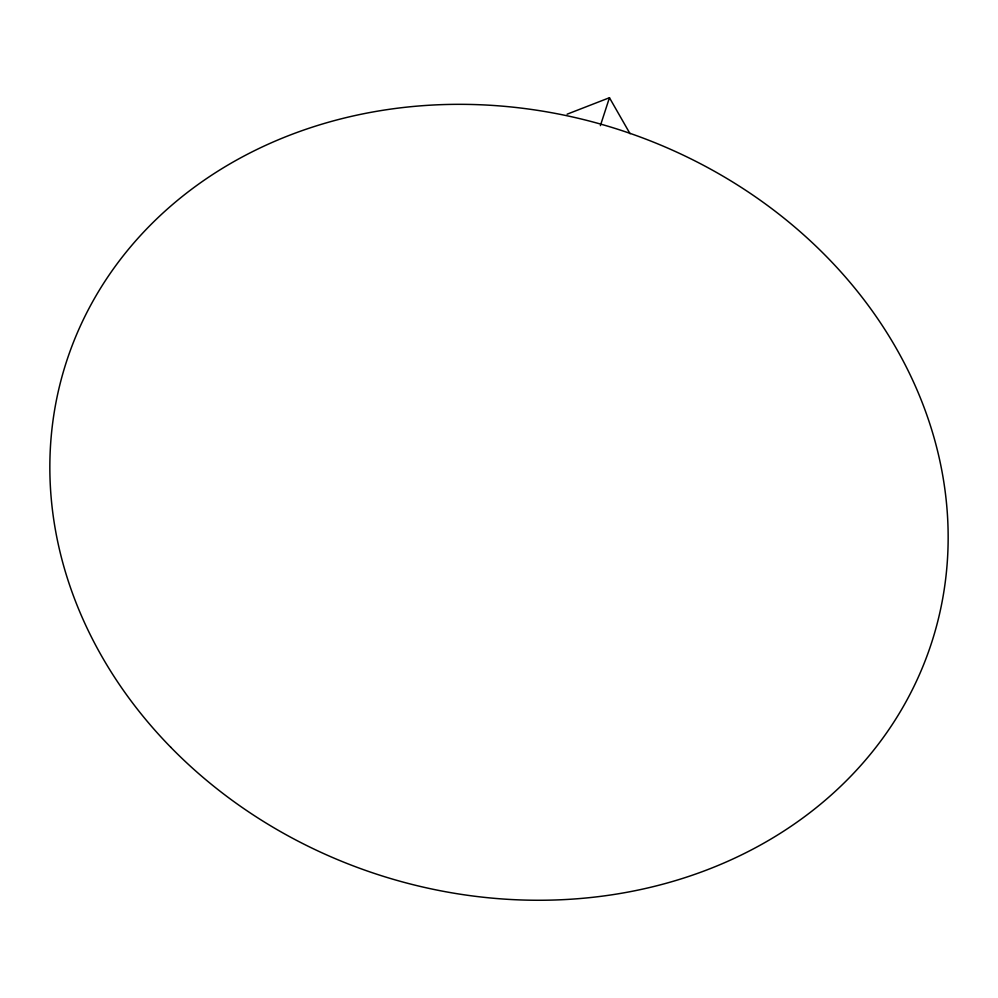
<?xml version="1.0" encoding="UTF-8"?>
<svg xmlns="http://www.w3.org/2000/svg" width="998" height="998" viewBox="0 0 998 998"><rect width="100%" height="100%" fill="white"/><g stroke="black" fill="none" stroke-linecap="round" stroke-linejoin="round"><path stroke-width="1.5" d="M600.384 125.623L609.454 97.729L567.101 114.196M609.454 97.729L630.062 133.744M170.72 747.228A454.826 391.49 18 0 0 928.627 651.469A454.826 391.49 18 0 0 397.653 108.183A454.826 391.49 18 0 0 170.72 747.228"/></g></svg>
